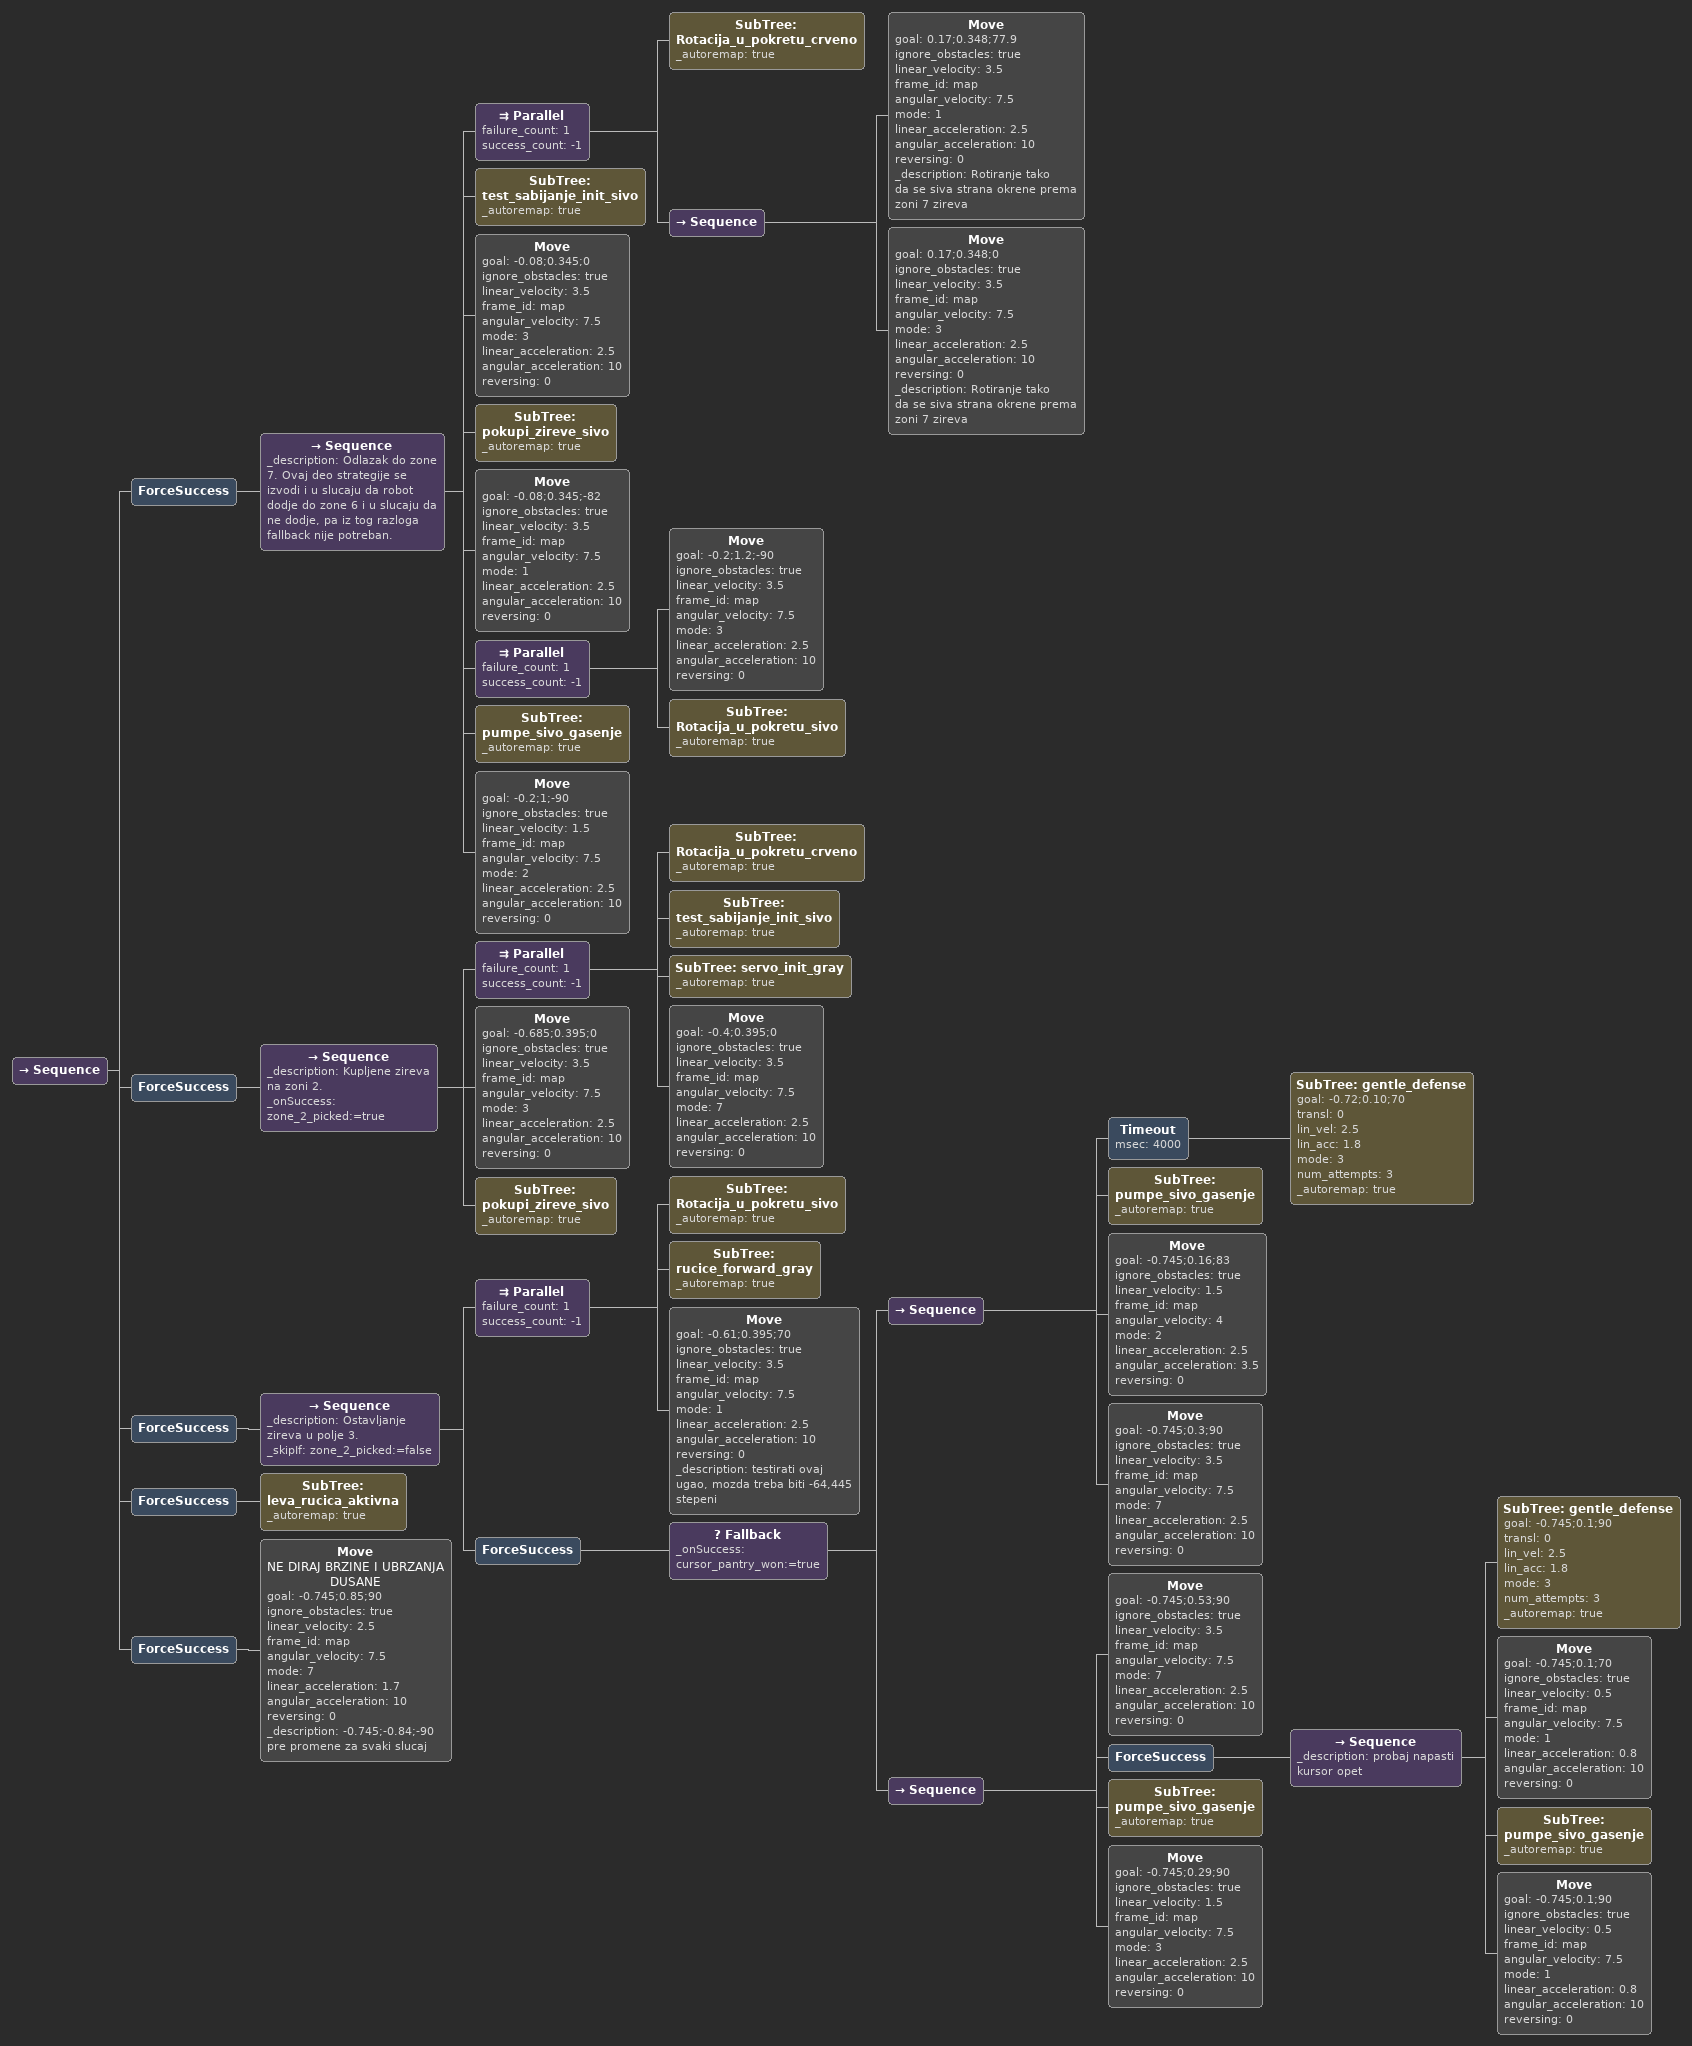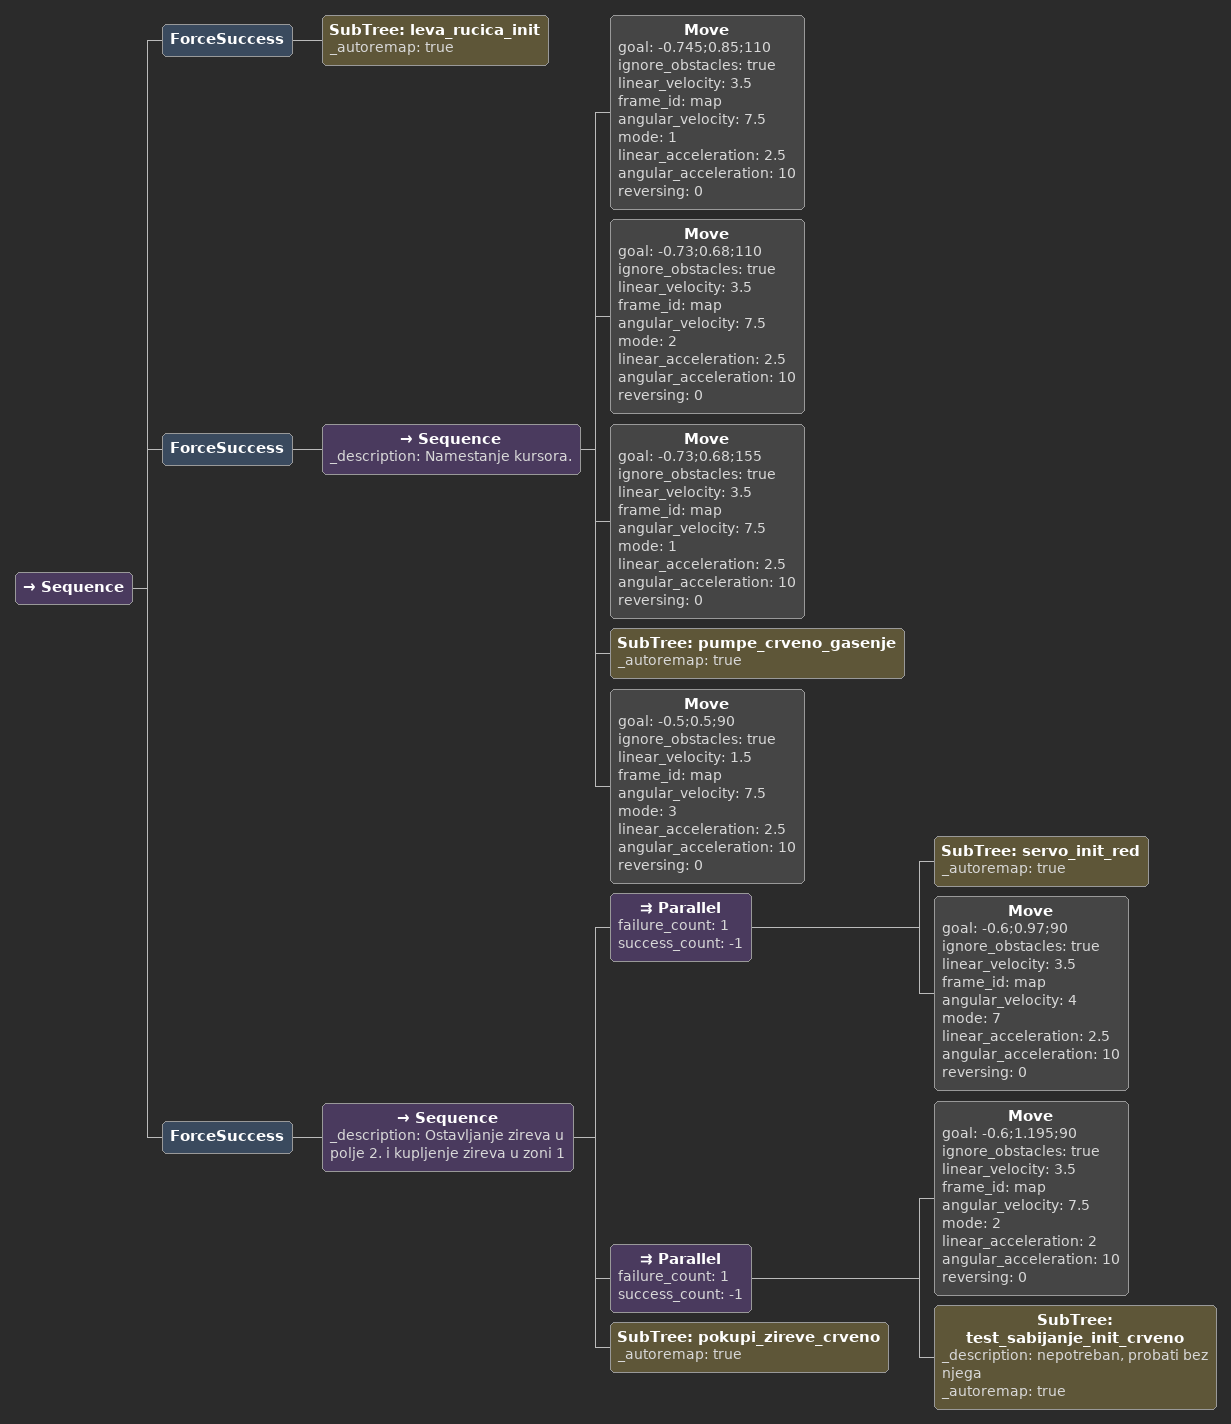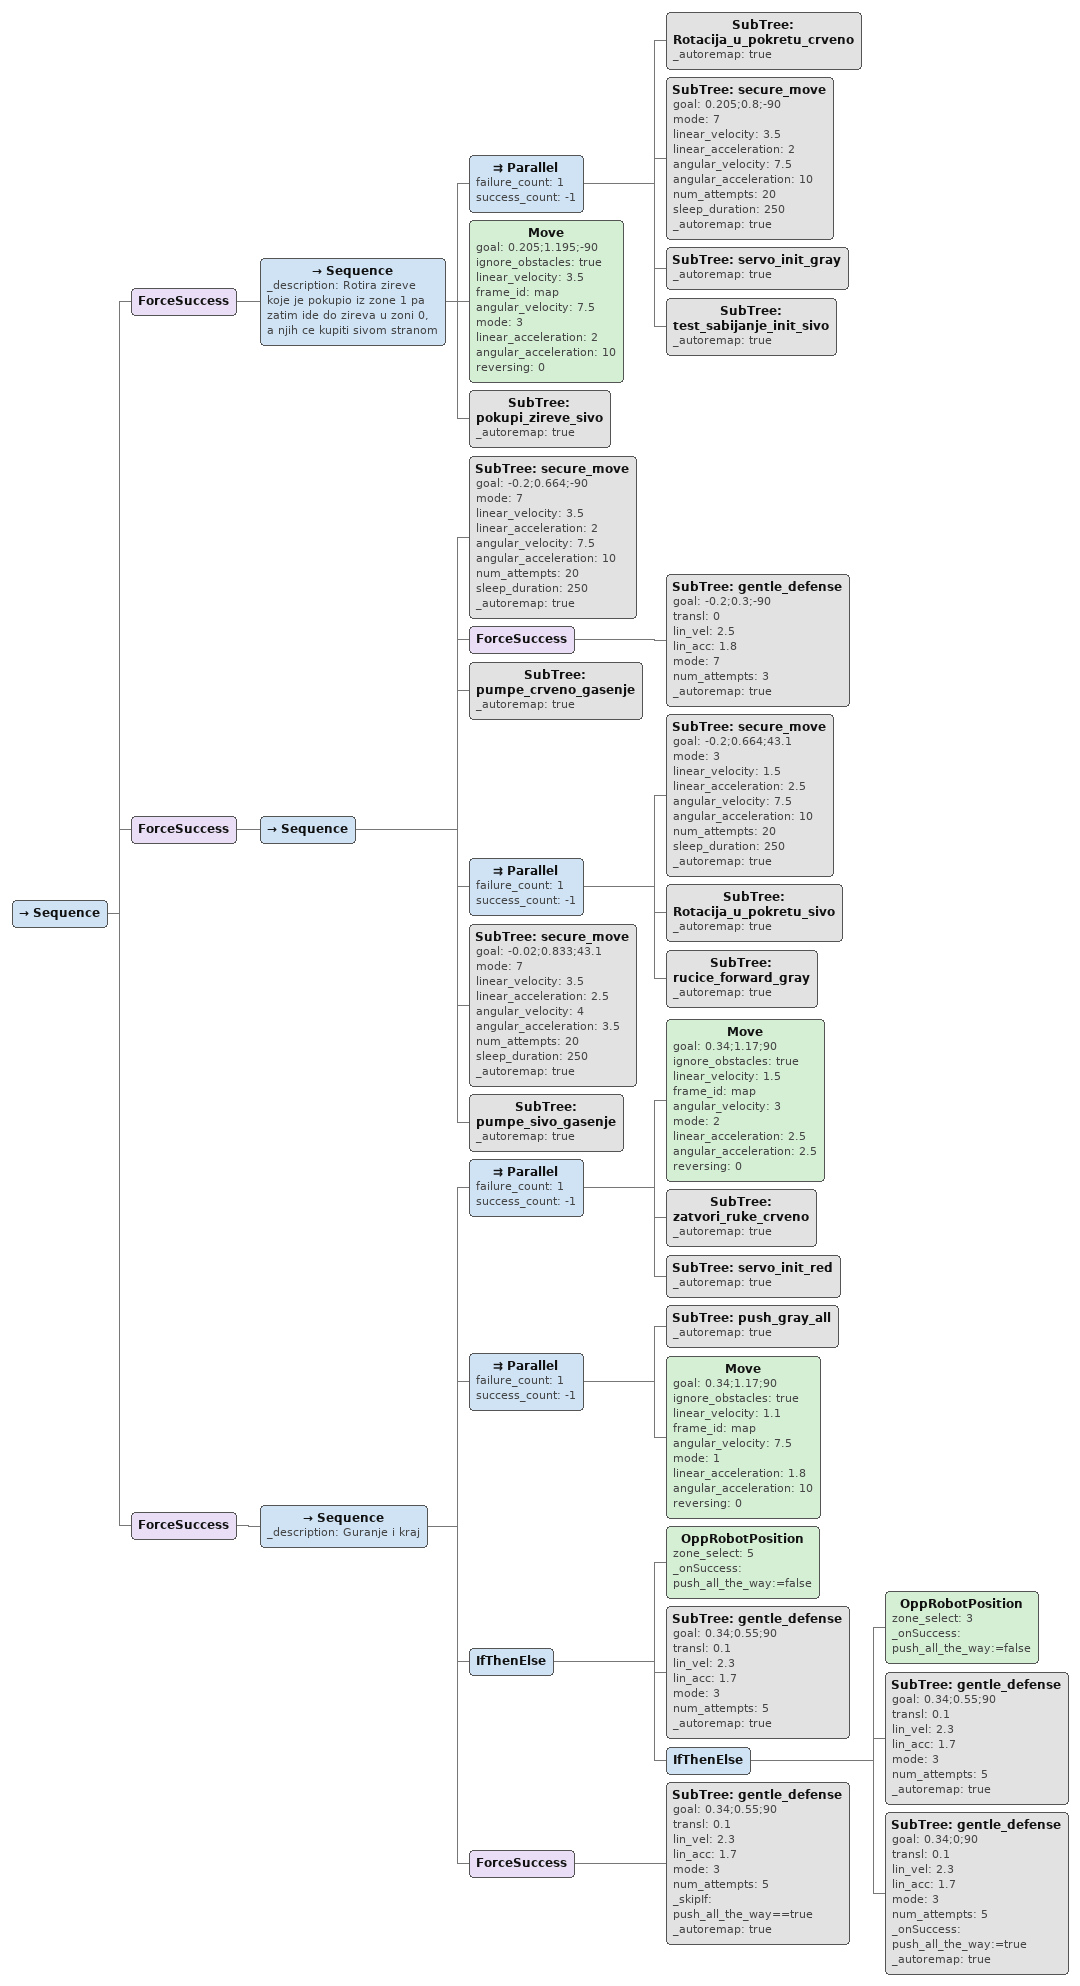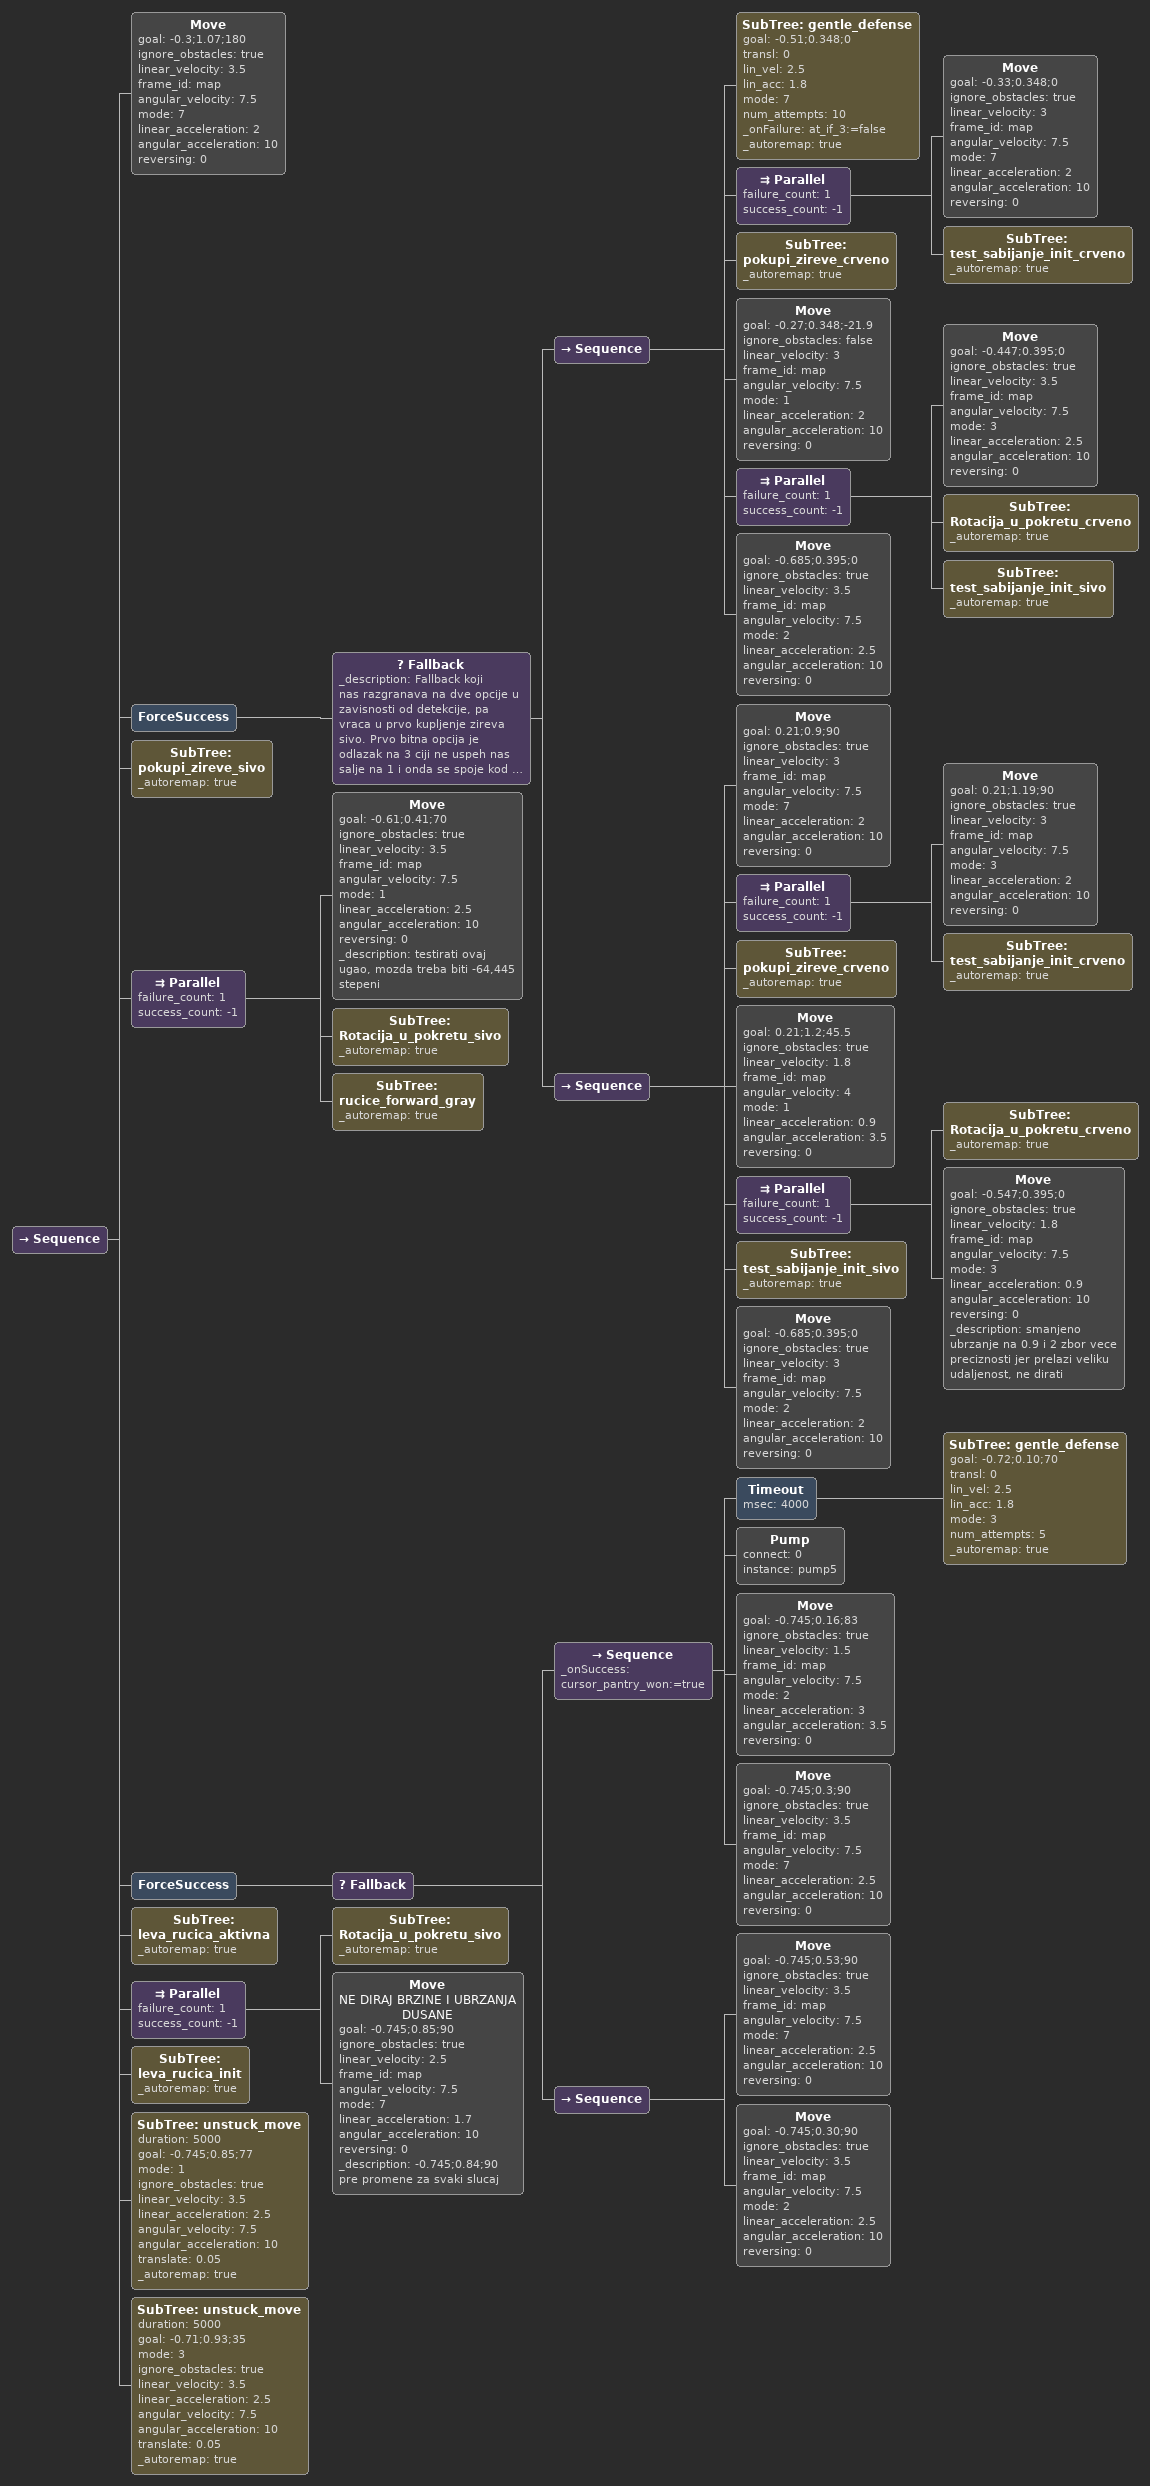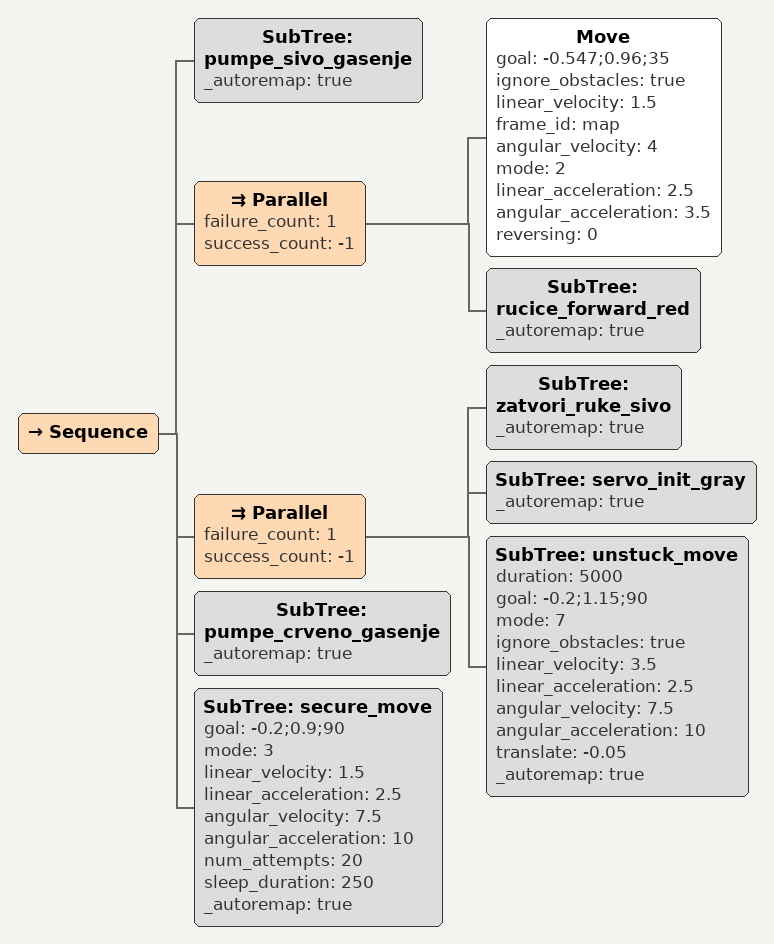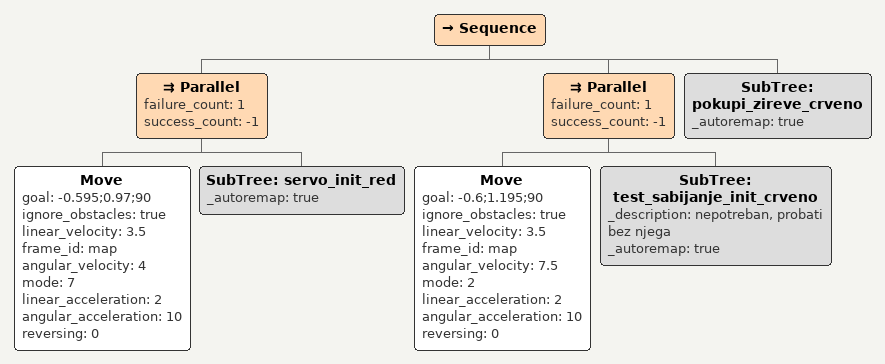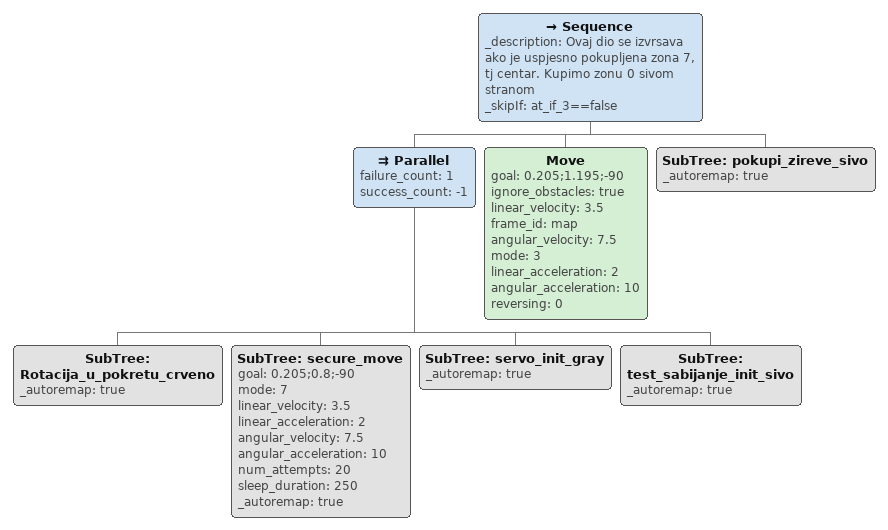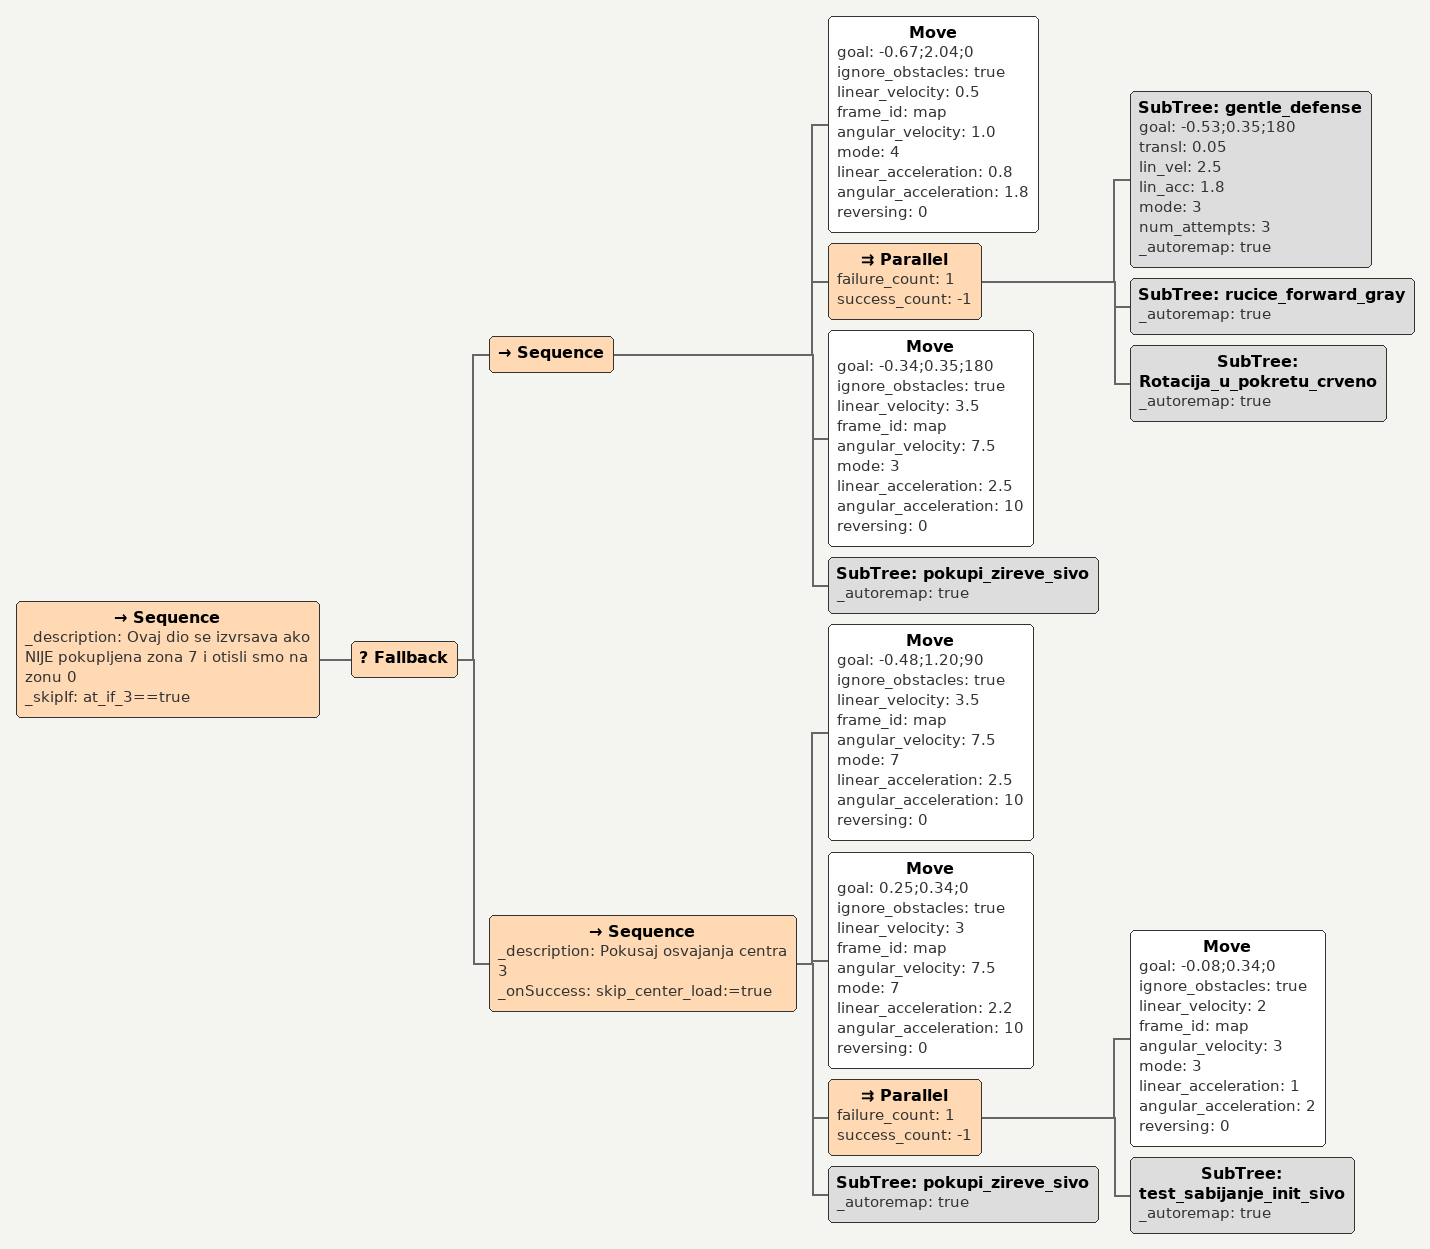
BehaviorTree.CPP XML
<Sequence>
  <ForceSuccess>
    <Sequence _description="Odlazak do zone 7. Ovaj deo strategije se izvodi i u slucaju da robot dodje do zone 6 i u slucaju da ne dodje, pa iz tog razloga fallback nije potreban.">
      <Parallel failure_count="1" success_count="-1">
        <SubTree ID="Rotacija_u_pokretu_crveno" _autoremap="true"/>
        <Sequence>
          <Move goal="0.17;0.348;77.9" ignore_obstacles="true" linear_velocity="3.5" frame_id="map" angular_velocity="7.5" mode="1" linear_acceleration="2.5" angular_acceleration="10" reversing="0" _description="Rotiranje tako da se siva strana okrene prema zoni 7 zireva"/>
          <Move goal="0.17;0.348;0" ignore_obstacles="true" linear_velocity="3.5" frame_id="map" angular_velocity="7.5" mode="3" linear_acceleration="2.5" angular_acceleration="10" reversing="0" _description="Rotiranje tako da se siva strana okrene prema zoni 7 zireva"/>
        </Sequence>
      </Parallel>
      <SubTree ID="test_sabijanje_init_sivo" _autoremap="true"/>
      <Move goal="-0.08;0.345;0" ignore_obstacles="true" linear_velocity="3.5" frame_id="map" angular_velocity="7.5" mode="3" linear_acceleration="2.5" angular_acceleration="10" reversing="0"/>
      <SubTree ID="pokupi_zireve_sivo" _autoremap="true"/>
      <Move goal="-0.08;0.345;-82" ignore_obstacles="true" linear_velocity="3.5" frame_id="map" angular_velocity="7.5" mode="1" linear_acceleration="2.5" angular_acceleration="10" reversing="0"/>
      <Parallel failure_count="1" success_count="-1">
        <Move goal="-0.2;1.2;-90" ignore_obstacles="true" linear_velocity="3.5" frame_id="map" angular_velocity="7.5" mode="3" linear_acceleration="2.5" angular_acceleration="10" reversing="0"/>
        <SubTree ID="Rotacija_u_pokretu_sivo" _autoremap="true"/>
      </Parallel>
      <SubTree ID="pumpe_sivo_gasenje" _autoremap="true"/>
      <Move goal="-0.2;1;-90" ignore_obstacles="true" linear_velocity="1.5" frame_id="map" angular_velocity="7.5" mode="2" linear_acceleration="2.5" angular_acceleration="10" reversing="0"/>
    </Sequence>
  </ForceSuccess>
  <ForceSuccess>
    <Sequence _description="Kupljene zireva na zoni 2." _onSuccess="zone_2_picked:=true">
      <Parallel failure_count="1" success_count="-1">
        <SubTree ID="Rotacija_u_pokretu_crveno" _autoremap="true"/>
        <SubTree ID="test_sabijanje_init_sivo" _autoremap="true"/>
        <SubTree ID="servo_init_gray" _autoremap="true"/>
        <Move goal="-0.4;0.395;0" ignore_obstacles="true" linear_velocity="3.5" frame_id="map" angular_velocity="7.5" mode="7" linear_acceleration="2.5" angular_acceleration="10" reversing="0"/>
      </Parallel>
      <Move goal="-0.685;0.395;0" ignore_obstacles="true" linear_velocity="3.5" frame_id="map" angular_velocity="7.5" mode="3" linear_acceleration="2.5" angular_acceleration="10" reversing="0"/>
      <SubTree ID="pokupi_zireve_sivo" _autoremap="true"/>
    </Sequence>
  </ForceSuccess>
  <ForceSuccess>
    <Sequence _description="Ostavljanje zireva u polje 3." _skipIf="zone_2_picked:=false">
      <Parallel failure_count="1" success_count="-1">
        <SubTree ID="Rotacija_u_pokretu_sivo" _autoremap="true"/>
        <SubTree ID="rucice_forward_gray" _autoremap="true"/>
        <Move goal="-0.61;0.395;70" ignore_obstacles="true" linear_velocity="3.5" frame_id="map" angular_velocity="7.5" mode="1" linear_acceleration="2.5" angular_acceleration="10" reversing="0" _description="testirati ovaj ugao, mozda treba biti -64,445 stepeni"/>
      </Parallel>
      <ForceSuccess>
        <Fallback _onSuccess="cursor_pantry_won:=true">
          <Sequence>
            <Timeout msec="4000">
              <SubTree ID="gentle_defense" goal="-0.72;0.10;70" transl="0" lin_vel="2.5" lin_acc="1.8" mode="3" num_attempts="3" _autoremap="true"/>
            </Timeout>
            <SubTree ID="pumpe_sivo_gasenje" _autoremap="true"/>
            <Move goal="-0.745;0.16;83" ignore_obstacles="true" linear_velocity="1.5" frame_id="map" angular_velocity="4" mode="2" linear_acceleration="2.5" angular_acceleration="3.5" reversing="0"/>
            <Move goal="-0.745;0.3;90" ignore_obstacles="true" linear_velocity="3.5" frame_id="map" angular_velocity="7.5" mode="7" linear_acceleration="2.5" angular_acceleration="10" reversing="0"/>
          </Sequence>
          <Sequence>
            <Move goal="-0.745;0.53;90" ignore_obstacles="true" linear_velocity="3.5" frame_id="map" angular_velocity="7.5" mode="7" linear_acceleration="2.5" angular_acceleration="10" reversing="0"/>
            <ForceSuccess>
              <Sequence _description="probaj napasti kursor opet">
                <SubTree ID="gentle_defense" goal="-0.745;0.1;90" transl="0" lin_vel="2.5" lin_acc="1.8" mode="3" num_attempts="3" _autoremap="true"/>
                <Move goal="-0.745;0.1;70" ignore_obstacles="true" linear_velocity="0.5" frame_id="map" angular_velocity="7.5" mode="1" linear_acceleration="0.8" angular_acceleration="10" reversing="0"/>
                <SubTree ID="pumpe_sivo_gasenje" _autoremap="true"/>
                <Move goal="-0.745;0.1;90" ignore_obstacles="true" linear_velocity="0.5" frame_id="map" angular_velocity="7.5" mode="1" linear_acceleration="0.8" angular_acceleration="10" reversing="0"/>
              </Sequence>
            </ForceSuccess>
            <SubTree ID="pumpe_sivo_gasenje" _autoremap="true"/>
            <Move goal="-0.745;0.29;90" ignore_obstacles="true" linear_velocity="1.5" frame_id="map" angular_velocity="7.5" mode="3" linear_acceleration="2.5" angular_acceleration="10" reversing="0"/>
          </Sequence>
        </Fallback>
      </ForceSuccess>
    </Sequence>
  </ForceSuccess>
  <ForceSuccess>
    <SubTree ID="leva_rucica_aktivna" _autoremap="true"/>
  </ForceSuccess>
  <ForceSuccess>
    <Move name="NE DIRAJ BRZINE I UBRZANJA DUSANE" goal="-0.745;0.85;90" ignore_obstacles="true" linear_velocity="2.5" frame_id="map" angular_velocity="7.5" mode="7" linear_acceleration="1.7" angular_acceleration="10" reversing="0" _description="-0.745;-0.84;-90 pre promene za svaki slucaj"/>
  </ForceSuccess>
</Sequence>

<Sequence>
  <ForceSuccess>
    <SubTree ID="leva_rucica_init" _autoremap="true"/>
  </ForceSuccess>
  <ForceSuccess>
    <Sequence _description="Namestanje kursora.">
      <Move goal="-0.745;0.85;110" ignore_obstacles="true" linear_velocity="3.5" frame_id="map" angular_velocity="7.5" mode="1" linear_acceleration="2.5" angular_acceleration="10" reversing="0"/>
      <Move goal="-0.73;0.68;110" ignore_obstacles="true" linear_velocity="3.5" frame_id="map" angular_velocity="7.5" mode="2" linear_acceleration="2.5" angular_acceleration="10" reversing="0"/>
      <Move goal="-0.73;0.68;155" ignore_obstacles="true" linear_velocity="3.5" frame_id="map" angular_velocity="7.5" mode="1" linear_acceleration="2.5" angular_acceleration="10" reversing="0"/>
      <SubTree ID="pumpe_crveno_gasenje" _autoremap="true"/>
      <Move goal="-0.5;0.5;90" ignore_obstacles="true" linear_velocity="1.5" frame_id="map" angular_velocity="7.5" mode="3" linear_acceleration="2.5" angular_acceleration="10" reversing="0"/>
    </Sequence>
  </ForceSuccess>
  <ForceSuccess>
    <Sequence _description="Ostavljanje zireva u polje 2. i kupljenje zireva u zoni 1">
      <Parallel failure_count="1" success_count="-1">
        <SubTree ID="servo_init_red" _autoremap="true"/>
        <Move goal="-0.6;0.97;90" ignore_obstacles="true" linear_velocity="3.5" frame_id="map" angular_velocity="4" mode="7" linear_acceleration="2.5" angular_acceleration="10" reversing="0"/>
      </Parallel>
      <Parallel failure_count="1" success_count="-1">
        <Move goal="-0.6;1.195;90" ignore_obstacles="true" linear_velocity="3.5" frame_id="map" angular_velocity="7.5" mode="2" linear_acceleration="2" angular_acceleration="10" reversing="0"/>
        <SubTree ID="test_sabijanje_init_crveno" _description="nepotreban, probati bez njega" _autoremap="true"/>
      </Parallel>
      <SubTree ID="pokupi_zireve_crveno" _autoremap="true"/>
    </Sequence>
  </ForceSuccess>
</Sequence>

<Sequence>
      <ForceSuccess>
        <Sequence _description="Rotira zireve koje je pokupio iz zone 1 pa zatim ide do zireva u zoni 0, a njih ce kupiti sivom stranom">
          <Parallel failure_count="1" success_count="-1">
            <SubTree ID="Rotacija_u_pokretu_crveno" _autoremap="true"/>
            <SubTree ID="secure_move" goal="0.205;0.8;-90" mode="7" linear_velocity="3.5" linear_acceleration="2" angular_velocity="7.5" angular_acceleration="10" num_attempts="20" sleep_duration="250" _autoremap="true"/>
            <SubTree ID="servo_init_gray" _autoremap="true"/>
            <SubTree ID="test_sabijanje_init_sivo" _autoremap="true"/>
          </Parallel>
          <Move goal="0.205;1.195;-90" ignore_obstacles="true" linear_velocity="3.5" frame_id="map" angular_velocity="7.5" mode="3" linear_acceleration="2" angular_acceleration="10" reversing="0"/>
          <SubTree ID="pokupi_zireve_sivo" _autoremap="true"/>
        </Sequence>
      </ForceSuccess>
      <ForceSuccess>
        <Sequence>
          <SubTree ID="secure_move" goal="-0.2;0.664;-90" mode="7" linear_velocity="3.5" linear_acceleration="2" angular_velocity="7.5" angular_acceleration="10" num_attempts="20" sleep_duration="250" _autoremap="true"/>
          <ForceSuccess>
            <SubTree ID="gentle_defense" goal="-0.2;0.3;-90" transl="0" lin_vel="2.5" lin_acc="1.8" mode="7" num_attempts="3" _autoremap="true"/>
          </ForceSuccess>
          <SubTree ID="pumpe_crveno_gasenje" _autoremap="true"/>
          <Parallel failure_count="1" success_count="-1">
            <SubTree ID="secure_move" goal="-0.2;0.664;43.1" mode="3" linear_velocity="1.5" linear_acceleration="2.5" angular_velocity="7.5" angular_acceleration="10" num_attempts="20" sleep_duration="250" _autoremap="true"/>
            <SubTree ID="Rotacija_u_pokretu_sivo" _autoremap="true"/>
            <SubTree ID="rucice_forward_gray" _autoremap="true"/>
          </Parallel>
          <SubTree ID="secure_move" goal="-0.02;0.833;43.1" mode="7" linear_velocity="3.5" linear_acceleration="2.5" angular_velocity="4" angular_acceleration="3.5" num_attempts="20" sleep_duration="250" _autoremap="true"/>
          <SubTree ID="pumpe_sivo_gasenje" _autoremap="true"/>
        </Sequence>
      </ForceSuccess>
      <ForceSuccess>
        <Sequence _description="Guranje i kraj
">
          <Parallel failure_count="1" success_count="-1">
            <Move goal="0.34;1.17;90" ignore_obstacles="true" linear_velocity="1.5" frame_id="map" angular_velocity="3" mode="2" linear_acceleration="2.5" angular_acceleration="2.5" reversing="0"/>
            <SubTree ID="zatvori_ruke_crveno" _autoremap="true"/>
            <SubTree ID="servo_init_red" _autoremap="true"/>
          </Parallel>
          <Parallel failure_count="1" success_count="-1">
            <SubTree ID="push_gray_all" _autoremap="true"/>
            <Move goal="0.34;1.17;90" ignore_obstacles="true" linear_velocity="1.1" frame_id="map" angular_velocity="7.5" mode="1" linear_acceleration="1.8" angular_acceleration="10" reversing="0"/>
          </Parallel>
          <IfThenElse>
            <OppRobotPosition zone_select="5" _onSuccess="push_all_the_way:=false"/>
            <SubTree ID="gentle_defense" goal="0.34;0.55;90" transl="0.1" lin_vel="2.3" lin_acc="1.7" mode="3" num_attempts="5" _autoremap="true"/>
            <IfThenElse>
              <OppRobotPosition zone_select="3" _onSuccess="push_all_the_way:=false"/>
              <SubTree ID="gentle_defense" goal="0.34;0.55;90" transl="0.1" lin_vel="2.3" lin_acc="1.7" mode="3" num_attempts="5" _autoremap="true"/>
              <SubTree ID="gentle_defense" goal="0.34;0;90" transl="0.1" lin_vel="2.3" lin_acc="1.7" mode="3" num_attempts="5" _onSuccess="push_all_the_way:=true" _autoremap="true"/>
            </IfThenElse>
          </IfThenElse>
          <ForceSuccess>
            <SubTree ID="gentle_defense" goal="0.34;0.55;90" transl="0.1" lin_vel="2.3" lin_acc="1.7" mode="3" num_attempts="5" _skipIf="push_all_the_way==true" _autoremap="true"/>
          </ForceSuccess>
        </Sequence>
      </ForceSuccess>
    </Sequence>

<Sequence>
      <Move goal="-0.3;1.07;180" ignore_obstacles="true" linear_velocity="3.5" frame_id="map" angular_velocity="7.5" mode="7" linear_acceleration="2" angular_acceleration="10" reversing="0"/>
      <ForceSuccess>
        <Fallback _description="Fallback koji nas razgranava na dve opcije u zavisnosti od detekcije, pa vraca u prvo kupljenje zireva sivo. Prvo bitna opcija je odlazak na 3 ciji ne uspeh nas salje na 1 i onda se spoje kod kupljenja kod 4.">
          <Sequence>
            <SubTree ID="gentle_defense" goal="-0.51;0.348;0" transl="0" lin_vel="2.5" lin_acc="1.8" mode="7" num_attempts="10" _onFailure="at_if_3:=false" _autoremap="true"/>
            <Parallel failure_count="1" success_count="-1">
              <Move goal="-0.33;0.348;0" ignore_obstacles="true" linear_velocity="3" frame_id="map" angular_velocity="7.5" mode="7" linear_acceleration="2" angular_acceleration="10" reversing="0"/>
              <SubTree ID="test_sabijanje_init_crveno" _autoremap="true"/>
            </Parallel>
            <SubTree ID="pokupi_zireve_crveno" _autoremap="true"/>
            <Move goal="-0.27;0.348;-21.9" ignore_obstacles="false" linear_velocity="3" frame_id="map" angular_velocity="7.5" mode="1" linear_acceleration="2" angular_acceleration="10" reversing="0"/>
            <Parallel failure_count="1" success_count="-1">
              <Move goal="-0.447;0.395;0" ignore_obstacles="true" linear_velocity="3.5" frame_id="map" angular_velocity="7.5" mode="3" linear_acceleration="2.5" angular_acceleration="10" reversing="0"/>
              <SubTree ID="Rotacija_u_pokretu_crveno" _autoremap="true"/>
              <SubTree ID="test_sabijanje_init_sivo" _autoremap="true"/>
            </Parallel>
            <Move goal="-0.685;0.395;0" ignore_obstacles="true" linear_velocity="3.5" frame_id="map" angular_velocity="7.5" mode="2" linear_acceleration="2.5" angular_acceleration="10" reversing="0"/>
          </Sequence>
          <Sequence>
            <Move goal="0.21;0.9;90" ignore_obstacles="true" linear_velocity="3" frame_id="map" angular_velocity="7.5" mode="7" linear_acceleration="2" angular_acceleration="10" reversing="0"/>
            <Parallel failure_count="1" success_count="-1">
              <Move goal="0.21;1.19;90" ignore_obstacles="true" linear_velocity="3" frame_id="map" angular_velocity="7.5" mode="3" linear_acceleration="2" angular_acceleration="10" reversing="0"/>
              <SubTree ID="test_sabijanje_init_crveno" _autoremap="true"/>
            </Parallel>
            <SubTree ID="pokupi_zireve_crveno" _autoremap="true"/>
            <Move goal="0.21;1.2;45.5" ignore_obstacles="true" linear_velocity="1.8" frame_id="map" angular_velocity="4" mode="1" linear_acceleration="0.9" angular_acceleration="3.5" reversing="0"/>
            <Parallel failure_count="1" success_count="-1">
              <SubTree ID="Rotacija_u_pokretu_crveno" _autoremap="true"/>
              <Move goal="-0.547;0.395;0" ignore_obstacles="true" linear_velocity="1.8" frame_id="map" angular_velocity="7.5" mode="3" linear_acceleration="0.9" angular_acceleration="10" reversing="0" _description="smanjeno ubrzanje na 0.9 i 2 zbor vece preciznosti jer prelazi veliku udaljenost, ne dirati
"/>
            </Parallel>
            <SubTree ID="test_sabijanje_init_sivo" _autoremap="true"/>
            <Move goal="-0.685;0.395;0" ignore_obstacles="true" linear_velocity="3" frame_id="map" angular_velocity="7.5" mode="2" linear_acceleration="2" angular_acceleration="10" reversing="0"/>
          </Sequence>
        </Fallback>
      </ForceSuccess>
      <SubTree ID="pokupi_zireve_sivo" _autoremap="true"/>
      <Parallel failure_count="1" success_count="-1">
        <Move goal="-0.61;0.41;70" ignore_obstacles="true" linear_velocity="3.5" frame_id="map" angular_velocity="7.5" mode="1" linear_acceleration="2.5" angular_acceleration="10" reversing="0" _description="testirati ovaj ugao, mozda treba biti -64,445 stepeni"/>
        <SubTree ID="Rotacija_u_pokretu_sivo" _autoremap="true"/>
        <SubTree ID="rucice_forward_gray" _autoremap="true"/>
      </Parallel>
      <ForceSuccess>
        <Fallback>
          <Sequence _onSuccess="cursor_pantry_won:=true">
            <Timeout msec="4000">
              <SubTree ID="gentle_defense" goal="-0.72;0.10;70" transl="0" lin_vel="2.5" lin_acc="1.8" mode="3" num_attempts="5" _autoremap="true"/>
            </Timeout>
            <Pump connect="0" instance="pump5"/>
            <Move goal="-0.745;0.16;83" ignore_obstacles="true" linear_velocity="1.5" frame_id="map" angular_velocity="7.5" mode="2" linear_acceleration="3" angular_acceleration="3.5" reversing="0"/>
            <Move goal="-0.745;0.3;90" ignore_obstacles="true" linear_velocity="3.5" frame_id="map" angular_velocity="7.5" mode="7" linear_acceleration="2.5" angular_acceleration="10" reversing="0"/>
          </Sequence>
          <Sequence>
            <Move goal="-0.745;0.53;90" ignore_obstacles="true" linear_velocity="3.5" frame_id="map" angular_velocity="7.5" mode="7" linear_acceleration="2.5" angular_acceleration="10" reversing="0"/>
            <Move goal="-0.745;0.30;90" ignore_obstacles="true" linear_velocity="3.5" frame_id="map" angular_velocity="7.5" mode="2" linear_acceleration="2.5" angular_acceleration="10" reversing="0"/>
          </Sequence>
        </Fallback>
      </ForceSuccess>
      <SubTree ID="leva_rucica_aktivna" _autoremap="true"/>
      <Parallel failure_count="1" success_count="-1">
        <SubTree ID="Rotacija_u_pokretu_sivo" _autoremap="true"/>
        <Move name="NE DIRAJ BRZINE I UBRZANJA DUSANE" goal="-0.745;0.85;90" ignore_obstacles="true" linear_velocity="2.5" frame_id="map" angular_velocity="7.5" mode="7" linear_acceleration="1.7" angular_acceleration="10" reversing="0" _description="-0.745;0.84;90 pre promene za svaki slucaj"/>
      </Parallel>
      <SubTree ID="leva_rucica_init" _autoremap="true"/>
      <SubTree ID="unstuck_move" duration="5000" goal="-0.745;0.85;77" mode="1" ignore_obstacles="true" linear_velocity="3.5" linear_acceleration="2.5" angular_velocity="7.5" angular_acceleration="10" translate="0.05" _autoremap="true"/>
      <SubTree ID="unstuck_move" duration="5000" goal="-0.71;0.93;35" mode="3" ignore_obstacles="true" linear_velocity="3.5" linear_acceleration="2.5" angular_velocity="7.5" angular_acceleration="10" translate="0.05" _autoremap="true"/>
    </Sequence>

<Sequence>
  <SubTree ID="pumpe_sivo_gasenje" _autoremap="true"/>
  <Parallel failure_count="1" success_count="-1">
    <Move goal="-0.547;0.96;35" ignore_obstacles="true" linear_velocity="1.5" frame_id="map" angular_velocity="4" mode="2" linear_acceleration="2.5" angular_acceleration="3.5" reversing="0"/>
    <SubTree ID="rucice_forward_red" _autoremap="true"/>
  </Parallel>
  <Parallel failure_count="1" success_count="-1">
    <SubTree ID="zatvori_ruke_sivo" _autoremap="true"/>
    <SubTree ID="servo_init_gray" _autoremap="true"/>
    <SubTree ID="unstuck_move" duration="5000" goal="-0.2;1.15;90" mode="7" ignore_obstacles="true" linear_velocity="3.5" linear_acceleration="2.5" angular_velocity="7.5" angular_acceleration="10" translate="-0.05" _autoremap="true"/>
  </Parallel>
  <SubTree ID="pumpe_crveno_gasenje" _autoremap="true"/>
  <SubTree ID="secure_move" goal="-0.2;0.9;90" mode="3" linear_velocity="1.5" linear_acceleration="2.5" angular_velocity="7.5" angular_acceleration="10" num_attempts="20" sleep_duration="250" _autoremap="true"/>
</Sequence>

<Sequence>
  <Parallel failure_count="1" success_count="-1">
    <Move goal="-0.595;0.97;90" ignore_obstacles="true" linear_velocity="3.5" frame_id="map" angular_velocity="4" mode="7" linear_acceleration="2" angular_acceleration="10" reversing="0"/>
    <SubTree ID="servo_init_red" _autoremap="true"/>
  </Parallel>
  <Parallel failure_count="1" success_count="-1">
    <Move goal="-0.6;1.195;90" ignore_obstacles="true" linear_velocity="3.5" frame_id="map" angular_velocity="7.5" mode="2" linear_acceleration="2" angular_acceleration="10" reversing="0"/>
    <SubTree ID="test_sabijanje_init_crveno" _description="nepotreban, probati bez njega" _autoremap="true"/>
  </Parallel>
  <SubTree ID="pokupi_zireve_crveno" _autoremap="true"/>
</Sequence>

<Sequence _description="Ovaj dio se izvrsava ako je uspjesno pokupljena zona 7, tj centar. Kupimo zonu 0 sivom stranom" _skipIf="at_if_3==false">
  <Parallel failure_count="1" success_count="-1">
    <SubTree ID="Rotacija_u_pokretu_crveno" _autoremap="true"/>
    <SubTree ID="secure_move" goal="0.205;0.8;-90" mode="7" linear_velocity="3.5" linear_acceleration="2" angular_velocity="7.5" angular_acceleration="10" num_attempts="20" sleep_duration="250" _autoremap="true"/>
    <SubTree ID="servo_init_gray" _autoremap="true"/>
    <SubTree ID="test_sabijanje_init_sivo" _autoremap="true"/>
  </Parallel>
  <Move goal="0.205;1.195;-90" ignore_obstacles="true" linear_velocity="3.5" frame_id="map" angular_velocity="7.5" mode="3" linear_acceleration="2" angular_acceleration="10" reversing="0"/>
  <SubTree ID="pokupi_zireve_sivo" _autoremap="true"/>
</Sequence>

<Sequence _description="Ovaj dio se izvrsava ako NIJE pokupljena zona 7 i otisli smo na zonu 0
" _skipIf="at_if_3==true">
        <Fallback>
          <Sequence>
            <Move goal="-0.67;2.04;0" ignore_obstacles="true" linear_velocity="0.5" frame_id="map" angular_velocity="1.0" mode="4" linear_acceleration="0.8" angular_acceleration="1.8" reversing="0"/>
            <Parallel failure_count="1" success_count="-1">
              <SubTree ID="gentle_defense" goal="-0.53;0.35;180" transl="0.05" lin_vel="2.5" lin_acc="1.8" mode="3" num_attempts="3" _autoremap="true"/>
              <SubTree ID="rucice_forward_gray" _autoremap="true"/>
              <SubTree ID="Rotacija_u_pokretu_crveno" _autoremap="true"/>
            </Parallel>
            <Move goal="-0.34;0.35;180" ignore_obstacles="true" linear_velocity="3.5" frame_id="map" angular_velocity="7.5" mode="3" linear_acceleration="2.5" angular_acceleration="10" reversing="0"/>
            <SubTree ID="pokupi_zireve_sivo" _autoremap="true"/>
          </Sequence>
          <Sequence _description="Pokusaj osvajanja centra 3" _onSuccess="skip_center_load:=true">
            <Move goal="-0.48;1.20;90" ignore_obstacles="true" linear_velocity="3.5" frame_id="map" angular_velocity="7.5" mode="7" linear_acceleration="2.5" angular_acceleration="10" reversing="0"/>
            <Move goal="0.25;0.34;0" ignore_obstacles="true" linear_velocity="3" frame_id="map" angular_velocity="7.5" mode="7" linear_acceleration="2.2" angular_acceleration="10" reversing="0"/>
            <Parallel failure_count="1" success_count="-1">
              <Move goal="-0.08;0.34;0" ignore_obstacles="true" linear_velocity="2" frame_id="map" angular_velocity="3" mode="3" linear_acceleration="1" angular_acceleration="2" reversing="0"/>
              <SubTree ID="test_sabijanje_init_sivo" _autoremap="true"/>
            </Parallel>
            <SubTree ID="pokupi_zireve_sivo" _autoremap="true"/>
          </Sequence>
        </Fallback>
      </Sequence>
